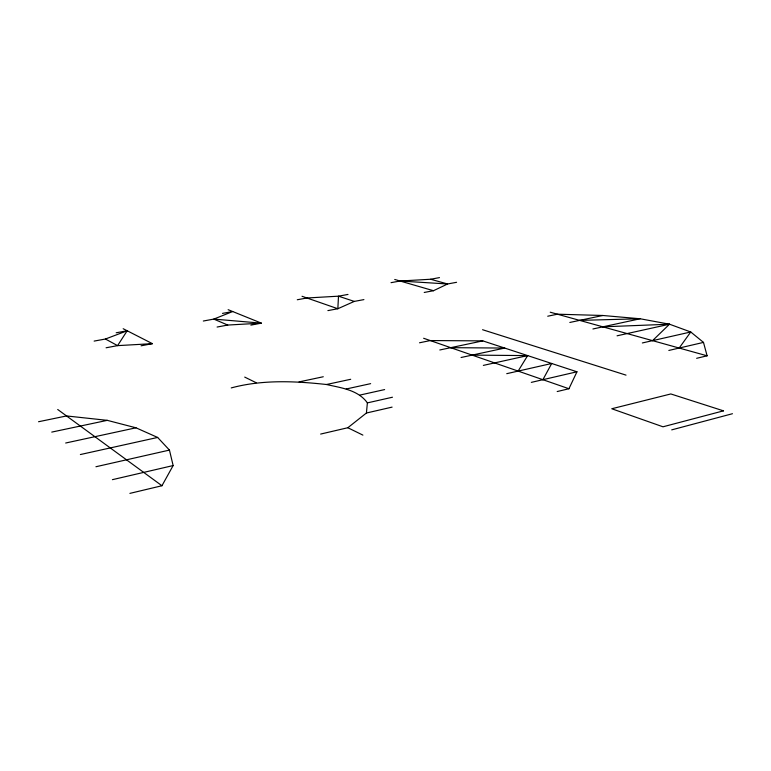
<?xml version="1.0" encoding="UTF-8"?>
<svg xmlns="http://www.w3.org/2000/svg" width="771" height="771" viewBox="0 0 771 771"><rect width="100%" height="100%" fill="white"/><g stroke="black" fill="none" stroke-linecap="round" stroke-linejoin="round"><path stroke-width="1.16" d="M320.64 434.073L347.837 427.732L366.418 413.015L367.381 402.886C358.081 389.808 340.965 387.852 326.48 384.507C294.85 381.038 262.236 379.554 231.242 387.919M557.192 391.543L568.931 388.738L576.959 371.786L482.81 340.878L430.247 340.56L419.52 342.787M542.89 379.698L551.699 363.488L506.74 373.675M129.894 493.382L161.949 485.74L173.138 465.559L169.447 450.091L157.65 437.446L135.985 427.809L107.275 420.349L66.528 415.945L38.55 421.737M518.131 371.092L527.643 355.595L472.122 355.113M116.19 332.783L127.176 330.778L117.587 345.63L106.09 347.779M679.174 348.049L690.749 331.983L703.489 342.401L707.103 355.807L696.637 358.303M652.545 340.647L669.517 324.205L690.749 331.983L642.339 342.96M424.223 292.46L433.485 290.715L447.604 283.979L456.577 282.302M363.912 299.611L354.275 301.413L337.843 308.737L327.887 310.607M94.139 341.09L105.434 339.018L127.176 330.778M671.714 429.871L732.45 413.719M112.412 479.668L173.138 465.559M531.325 382.377L576.959 371.786M668.833 350.448L703.489 342.401M366.418 413.015L392.102 407.117M95.932 466.744L169.447 450.091M367.381 402.886L392.478 397.219M80.377 454.543L157.65 437.446M483.35 365.396L527.643 355.595M617.06 335.809L669.517 324.205L640.142 318.77L602.797 315.484L557.433 314.202L547.728 316.216M359.941 395.07L384.623 389.586M346.237 388.989L370.629 383.65M65.68 443.017L135.985 427.809M461.068 357.503L504.706 348.058L450.698 347.673M592.909 328.986L640.142 318.77L579.647 320.379M326.48 384.507L350.699 379.284M51.753 432.097L107.275 420.349M439.817 349.976L482.81 340.878M569.827 322.461L602.797 315.484M299.061 381.896L323.271 376.749M141.074 345.803L152.436 343.664L123.177 328.725M250.854 325.121L261.379 323.145L228.139 309.691M217.094 327.039L227.734 325.054L261.379 323.145L213.798 319.098L203.322 321.025M348 294.435L338.498 296.18L306.954 297.991L297.278 299.755M391.032 282.668L400.062 281.02L430.613 279.247L439.48 277.618M222.491 313.392L232.697 311.532L213.798 319.098L227.734 325.054M152.436 343.664L117.587 345.63L105.434 339.018M602.864 326.837L669.517 324.205M400.062 281.02L447.604 283.979L430.613 279.247M550.234 312.207L707.103 355.807M394.733 279.468L433.485 290.715M482.569 329.718L626.023 375.13M354.275 301.413L338.498 296.18L337.843 308.737L302.03 296.286M423.636 338.267L568.931 388.738M244.715 377.096L256.136 382.705M347.837 427.732L362.89 435.114M57.709 409.488L161.949 485.74M723.487 410.847L662.993 426.797L611.769 408.755L670.818 393.952L723.487 410.847"/></g></svg>
